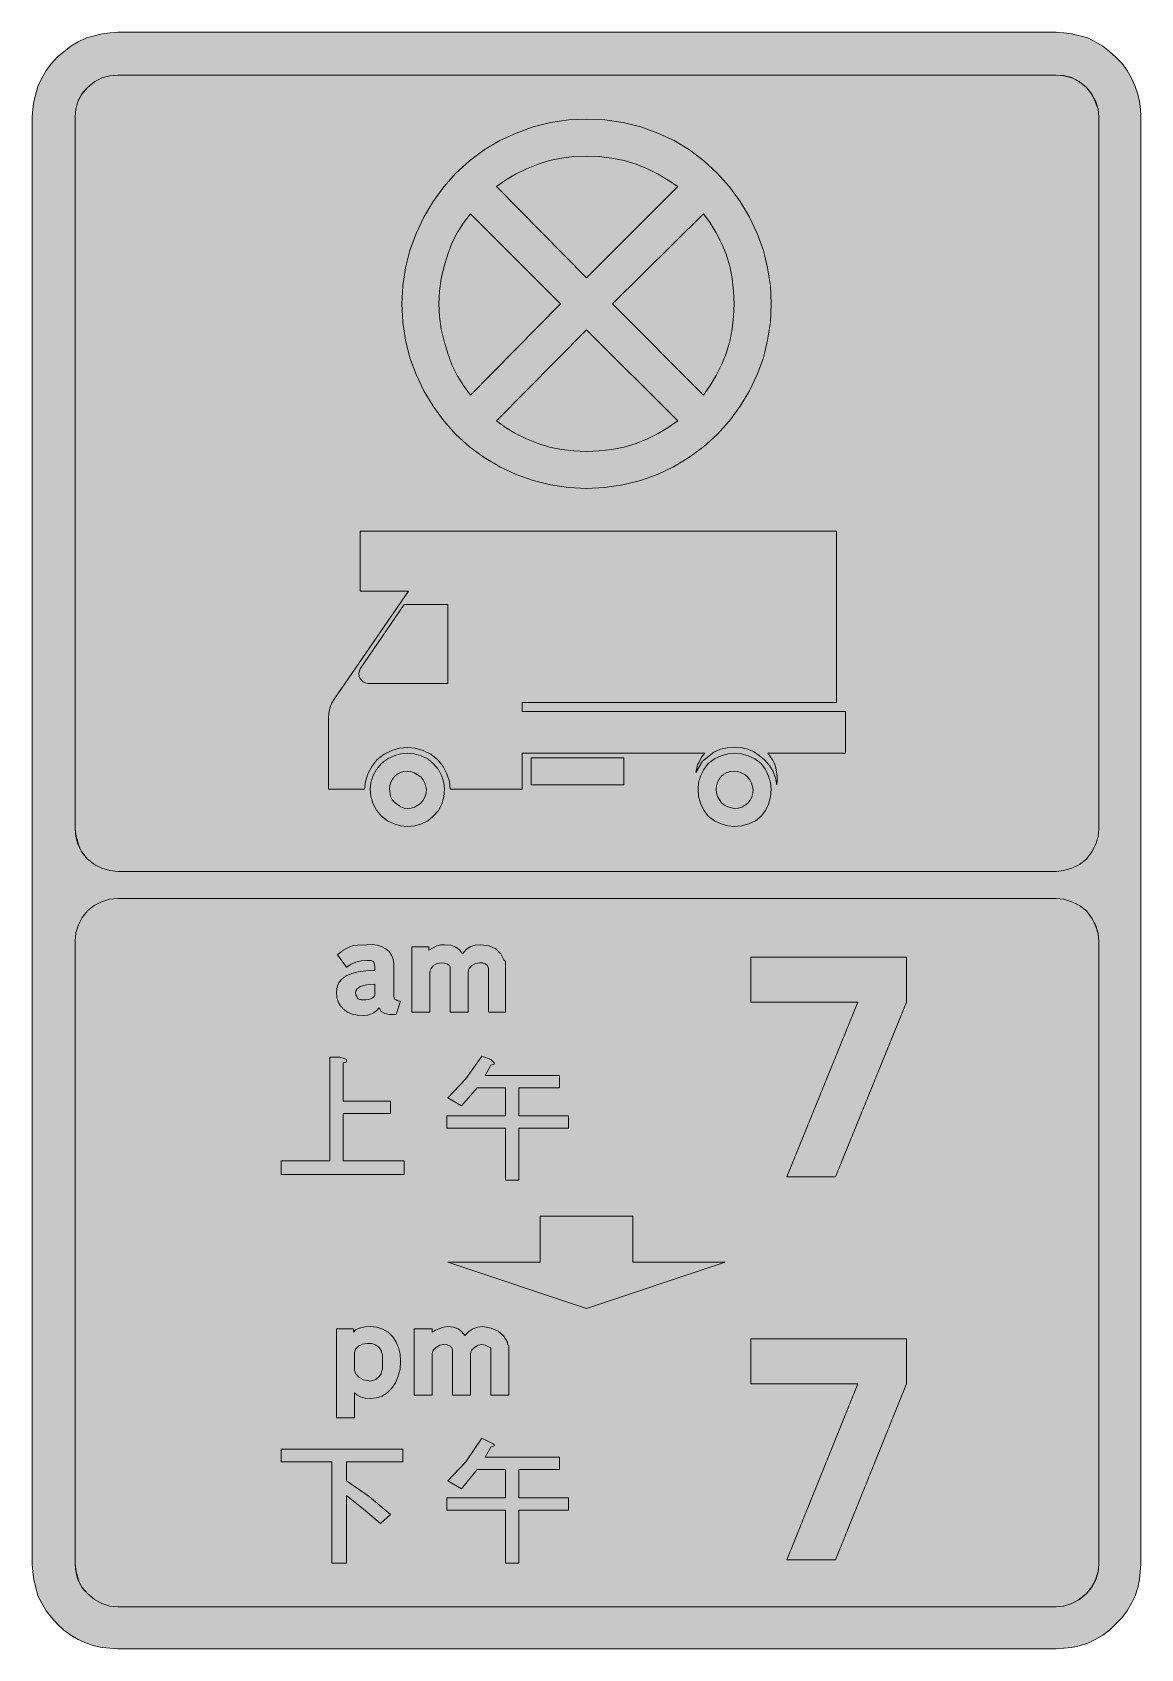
# Model space of a CAD drawing. Header units: metres. Extents: x 196 to 373, y 6 to 264.
import ezdxf

# ---------------------------------------------------------------- set-up
doc = ezdxf.new("R2010")
doc.units = ezdxf.units.M
for name, color, linetype, true_color in [('FILL_BLACK_000000', 7, 'Continuous', 0x000000), ('FILL_BLUE_0000FF', 7, 'Continuous', 0x0000ff), ('FILL_RED_FF0000', 7, 'Continuous', 0xff0000), ('FILL_WHITE_FFFFFF', 7, 'Continuous', 0xffffff), ('FILL_YELLOW_FFFF00', 7, 'Continuous', 0xffff00)]:
    doc.layers.add(name, color=color, linetype=linetype, true_color=true_color)

msp = doc.modelspace()

# ---------------------------------------------------------------- hatches: boundary and pattern name
at = {"layer": 'FILL_BLACK_000000', "true_color": 0x000000}
h = msp.add_hatch(color=7, dxfattribs=at)
h.dxf.hatch_style = 1
h.paths.add_polyline_path([(362.27, 263.63), (364.86, 262.98), (366.07, 262.38), (367.25, 261.65), (368.35, 260.83), (369.36, 259.92), (370.34, 258.91), (371.16, 257.78), (371.84, 256.55), (372.42, 255.24), (372.86, 254.02), (373.14, 252.81), (373.28, 251.59), (373.32, 250.38), (373.32, 19.08), (373.14, 16.63), (372.86, 15.36), (372.42, 14.04), (371.84, 12.83), (371.16, 11.65), (370.34, 10.55), (369.36, 9.54), (368.35, 8.56), (367.25, 7.74), (366.07, 7.06), (364.86, 6.48), (363.54, 6.04), (362.27, 5.76), (359.82, 5.58), (209.88, 5.58), (207.36, 5.76), (206.08, 6.04), (204.84, 6.48), (203.55, 7.06), (202.37, 7.74), (201.25, 8.56), (200.16, 9.54), (199.25, 10.55), (198.43, 11.65), (197.7, 12.83), (197.1, 14.04), (196.45, 16.63), (196.26, 17.86), (196.2, 19.08), (196.2, 250.38), (196.26, 251.59), (196.45, 252.81), (197.1, 255.24), (197.7, 256.55), (198.43, 257.78), (199.25, 258.91), (200.16, 259.92), (202.37, 261.65), (203.55, 262.38), (204.84, 262.98), (207.36, 263.63), (208.64, 263.82), (209.88, 263.88), (359.82, 263.88), (361.04, 263.82), (362.27, 263.63)])
h.paths.add_polyline_path([(206.13, 255.98), (205.02, 255.06), (204.1, 254.02), (203.49, 252.85), (203.15, 251.62), (203.04, 250.38), (203.04, 136.62), (203.15, 135.38), (203.49, 134.12), (204.1, 132.9), (205.02, 131.76), (206.13, 130.92), (207.32, 130.3), (208.56, 129.91), (209.88, 129.78), (359.82, 129.78), (361.06, 129.91), (362.32, 130.3), (363.54, 130.92), (364.68, 131.76), (365.52, 132.9), (366.14, 134.12), (366.53, 135.38), (366.66, 136.62), (366.66, 250.38), (366.53, 251.62), (366.14, 252.85), (365.52, 254.02), (364.68, 255.06), (363.54, 255.98), (362.32, 256.59), (361.06, 256.93), (359.82, 257.04), (209.88, 257.04), (208.56, 256.93), (207.32, 256.59), (206.13, 255.98)], flags=16)
h.paths.add_polyline_path([(207.25, 124.94), (206.06, 124.32), (205.02, 123.48), (204.18, 122.44), (203.56, 121.25), (203.17, 119.96), (203.04, 118.62), (203.04, 19.08), (203.15, 17.84), (203.49, 16.6), (204.1, 15.43), (205.02, 14.4), (206.13, 13.45), (207.32, 12.78), (208.56, 12.37), (209.88, 12.24), (359.82, 12.24), (361.06, 12.37), (362.32, 12.78), (363.54, 13.45), (364.68, 14.4), (365.52, 15.43), (366.14, 16.6), (366.53, 17.84), (366.66, 19.08), (366.66, 118.62), (366.53, 119.81), (366.12, 121.14), (365.47, 122.38), (364.68, 123.48), (363.54, 124.32), (362.32, 124.94), (361.06, 125.33), (359.82, 125.46), (209.88, 125.46), (208.54, 125.33), (207.25, 124.94)], flags=16)
h = msp.add_hatch(color=7, dxfattribs=at)
h.dxf.hatch_style = 1
h.paths.add_polyline_path([(262.85, 144.16), (262.46, 145.39), (261.84, 146.56), (261, 147.6), (259.86, 148.52), (258.64, 149.13), (257.38, 149.47), (256.14, 149.58), (254.9, 149.47), (253.64, 149.13), (252.42, 148.52), (251.28, 147.6), (250.44, 146.56), (249.82, 145.39), (249.43, 144.16), (249.3, 142.92), (243.54, 142.92), (243.54, 154.26), (243.58, 155.07), (243.72, 155.86), (244, 156.61), (244.44, 157.32), (256.32, 174.6), (248.58, 174.6), (248.58, 184.14), (324.72, 184.14), (324.72, 156.78), (274.5, 156.78), (274.5, 155.34), (326.16, 155.34), (326.16, 148.68), (313.74, 148.68), (314.51, 147.64), (314.8, 147.01), (315, 146.34), (315.22, 144.99), (315.25, 144.31), (315.18, 143.64), (314.97, 144.71), (314.59, 145.75), (314.02, 146.73), (313.2, 147.6), (312.36, 148.34), (311.45, 148.93), (310.47, 149.35), (309.42, 149.58), (308.34, 149.64), (307.26, 149.56), (306.18, 149.3), (305.1, 148.86), (303.3, 147.42), (302.76, 146.52), (302.22, 145.62), (302.4, 146.34), (302.51, 146.86), (302.76, 147.24), (303.14, 148.03), (303.66, 148.68), (274.5, 148.68), (274.5, 142.92), (262.98, 142.92), (262.85, 144.16)])
h.paths.add_polyline_path([(248.4, 161.46), (248.42, 160.94), (248.58, 160.56), (249.08, 160.06), (249.44, 159.9), (249.84, 159.84), (262.62, 159.84), (262.62, 172.44), (255.6, 172.44), (248.58, 162.18), (248.4, 161.46)], flags=16)
h = msp.add_hatch(color=7, dxfattribs=at)
h.dxf.hatch_style = 1
h.paths.add_polyline_path([(261.65, 140.56), (261.09, 139.5), (260.28, 138.6), (259.41, 137.89), (258.41, 137.38), (257.32, 137.08), (256.14, 136.98), (255.06, 137.08), (254, 137.38), (252.98, 137.89), (252, 138.6), (251.19, 139.6), (250.63, 140.69), (250.3, 141.81), (250.2, 142.92), (250.3, 143.92), (250.63, 144.99), (251.19, 146.06), (252, 147.06), (252.98, 147.77), (254, 148.27), (255.06, 148.58), (256.14, 148.68), (257.24, 148.58), (258.34, 148.27), (259.38, 147.77), (260.28, 147.06), (261.09, 146.06), (261.65, 144.99), (261.98, 143.92), (262.08, 142.92), (261.98, 141.71), (261.65, 140.56)])
h.paths.add_polyline_path([(258.67, 144.44), (258.3, 144.9), (257.22, 145.55), (256.68, 145.74), (256.14, 145.8), (255.55, 145.74), (255.01, 145.58), (254.52, 145.32), (254.09, 144.97), (253.74, 144.54), (253.48, 144.05), (253.32, 143.51), (253.26, 142.92), (253.44, 141.77), (253.72, 141.22), (254.16, 140.76), (255.08, 140.11), (255.6, 139.92), (256.14, 139.86), (256.74, 139.92), (257.3, 140.08), (257.82, 140.35), (258.28, 140.71), (258.66, 141.16), (258.95, 141.68), (259.13, 142.27), (259.2, 142.92), (258.95, 143.91), (258.67, 144.44)], flags=16)
h = msp.add_hatch(color=7, dxfattribs=at)
h.dxf.hatch_style = 1
h.paths.add_polyline_path([(290.7, 147.96), (290.7, 143.64), (275.94, 143.64), (275.94, 147.96), (290.7, 147.96)])
h = msp.add_hatch(color=7, dxfattribs=at)
h.dxf.hatch_style = 1
h.paths.add_polyline_path([(313.87, 140.56), (313.37, 139.5), (312.66, 138.6), (311.76, 137.89), (310.7, 137.38), (309.55, 137.08), (308.34, 136.98), (307.34, 137.08), (306.27, 137.38), (305.2, 137.89), (304.2, 138.6), (303.49, 139.6), (302.98, 140.69), (302.68, 141.81), (302.58, 142.92), (302.68, 143.92), (302.98, 144.99), (303.49, 146.06), (304.2, 147.06), (305.2, 147.77), (306.27, 148.27), (307.34, 148.58), (308.34, 148.68), (309.45, 148.58), (310.57, 148.27), (311.66, 147.77), (312.66, 147.06), (313.37, 146.06), (313.87, 144.99), (314.18, 143.92), (314.28, 142.92), (314.18, 141.71), (313.87, 140.56)])
h.paths.add_polyline_path([(310.87, 144.44), (310.5, 144.9), (310.04, 145.27), (309.49, 145.55), (308.91, 145.74), (308.34, 145.8), (307.75, 145.74), (307.21, 145.58), (306.72, 145.32), (306.29, 144.97), (305.94, 144.54), (305.68, 144.05), (305.52, 143.51), (305.46, 142.92), (305.52, 142.35), (305.71, 141.77), (305.99, 141.22), (306.36, 140.76), (306.82, 140.39), (307.35, 140.11), (308.34, 139.86), (308.99, 139.92), (309.58, 140.08), (310.1, 140.35), (310.54, 140.71), (310.91, 141.16), (311.17, 141.68), (311.34, 142.27), (311.4, 142.92), (311.15, 143.91), (310.87, 144.44)], flags=16)
h = msp.add_hatch(color=7, dxfattribs=at)
h.dxf.hatch_style = 1
h.paths.add_polyline_path([(250.9, 114.93), (250.74, 115.38), (250.27, 115.54), (249.66, 115.56), (248.75, 115.49), (247.9, 115.29), (247.13, 114.95), (246.42, 114.48), (244.98, 116.46), (245.9, 117.22), (246.96, 117.72), (247.53, 117.93), (248.17, 118.03), (249.66, 118.08), (250.56, 118.09), (251.37, 117.98), (252.09, 117.76), (252.7, 117.43), (253.2, 116.98), (253.58, 116.43), (253.85, 115.78), (253.98, 115.02), (253.98, 109.8), (254.09, 109.39), (254.34, 109.26), (254.63, 109.1), (255.06, 109.08), (254.34, 106.92), (253.3, 106.94), (252.54, 107.1), (251.95, 107.41), (251.64, 108), (251.22, 107.5), (250.58, 107.1), (249.84, 106.84), (249.12, 106.74), (248.16, 106.81), (247.31, 107), (246.57, 107.32), (245.95, 107.75), (245.45, 108.3), (245.1, 108.94), (244.87, 109.69), (244.8, 110.52), (244.9, 111.34), (245.2, 112.04), (245.69, 112.63), (246.37, 113.11), (247.24, 113.47), (248.29, 113.73), (249.52, 113.89), (250.92, 113.94), (250.92, 114.48), (250.9, 114.93)])
h.paths.add_polyline_path([(248.04, 109.8), (248.22, 109.44), (248.78, 109.28), (249.48, 109.26), (249.98, 109.32), (250.4, 109.48), (250.72, 109.72), (250.92, 109.98), (250.92, 111.78), (249.61, 111.67), (248.58, 111.42), (248.08, 110.95), (247.92, 110.69), (247.86, 110.34), (247.88, 110.07), (248.04, 109.8)], flags=16)
h = msp.add_hatch(color=7, dxfattribs=at)
h.dxf.hatch_style = 1
h.paths.add_polyline_path([(266.42, 114.75), (266.01, 114.29), (265.86, 113.76), (265.86, 107.28), (262.98, 107.28), (262.98, 114.48), (262.86, 114.74), (262.53, 114.98), (262.07, 115.14), (261.54, 115.2), (260.88, 115.08), (260.3, 114.75), (259.89, 114.29), (259.74, 113.76), (259.74, 107.28), (256.86, 107.28), (256.86, 117.72), (259.56, 117.72), (259.56, 117.18), (260.82, 117.9), (261.45, 118.06), (262.08, 118.08), (263.06, 117.98), (263.86, 117.7), (264.48, 117.24), (264.96, 116.64), (265.54, 117.32), (266.2, 117.77), (266.96, 118.01), (267.84, 118.08), (269.19, 117.91), (270.27, 117.43), (271.08, 116.64), (271.62, 115.56), (271.78, 115.47), (271.8, 115.38), (271.8, 115.2), (271.8, 115.09), (271.8, 115.02), (271.8, 107.28), (269.1, 107.28), (269.1, 114.3), (268.96, 114.73), (268.56, 115.02), (268.18, 115.18), (267.66, 115.2), (267, 115.08), (266.42, 114.75)])
h = msp.add_hatch(color=7, dxfattribs=at)
h.dxf.hatch_style = 1
h.paths.add_polyline_path([(328.14, 108.9), (311.04, 108.9), (311.04, 116.1), (335.88, 116.1), (335.88, 108.9), (324.54, 81), (316.8, 81), (328.14, 108.9)])
h = msp.add_hatch(color=7, dxfattribs=at)
h.dxf.hatch_style = 1
h.paths.add_polyline_path([(246.06, 99.9), (246.42, 99.72), (246.42, 99.36), (245.88, 99.18), (245.88, 93.06), (253.44, 93.06), (253.44, 91.08), (245.88, 91.08), (245.88, 83.52), (255.6, 83.52), (255.6, 81.36), (235.98, 81.36), (235.98, 83.52), (243.72, 83.52), (243.72, 100.08), (245.34, 100.08), (246.06, 99.9)])
h = msp.add_hatch(color=7, dxfattribs=at)
h.dxf.hatch_style = 1
h.paths.add_polyline_path([(265.5, 96.66), (268.02, 100.26), (269.46, 99.72), (269.82, 99.36), (270, 99.18), (270, 99), (269.46, 98.82), (268.56, 97.2), (280.44, 97.2), (280.44, 95.22), (273.96, 95.22), (273.96, 90.72), (281.88, 90.72), (281.88, 88.74), (273.96, 88.74), (273.96, 80.46), (271.8, 80.46), (271.8, 88.74), (262.44, 88.74), (262.44, 90.72), (271.8, 90.72), (271.8, 95.22), (267.3, 95.22), (264.78, 92.34), (262.62, 93.6), (265.5, 96.66)])
h = msp.add_hatch(color=7, dxfattribs=at)
h.dxf.hatch_style = 1
h.paths.add_polyline_path([(277.38, 67.32), (277.38, 74.7), (292.14, 74.7), (292.14, 67.32), (306.9, 67.32), (284.76, 59.94), (262.62, 67.32), (277.38, 67.32)])
h = msp.add_hatch(color=7, dxfattribs=at)
h.dxf.hatch_style = 1
h.paths.add_polyline_path([(254.68, 49.12), (254.22, 48.06), (253.62, 47.16), (252.91, 46.45), (252.11, 45.94), (251.22, 45.64), (250.2, 45.54), (249.4, 45.63), (248.67, 45.85), (248.07, 46.15), (247.68, 46.44), (247.68, 42.48), (244.8, 42.48), (244.8, 56.7), (247.5, 56.7), (247.5, 56.16), (247.85, 56.53), (248.51, 56.81), (249.35, 57), (250.2, 57.06), (251.24, 56.96), (252.2, 56.65), (253.06, 56.15), (253.8, 55.44), (254.3, 54.67), (254.7, 53.73), (254.96, 52.66), (255.06, 51.48), (254.96, 50.27), (254.68, 49.12)])
h.paths.add_polyline_path([(250.4, 48.37), (251.1, 48.6), (251.75, 49.16), (251.94, 49.49), (252, 49.86), (252.18, 50.22), (252.18, 52.56), (252, 52.92), (252, 53.1), (251.61, 53.7), (251.05, 54.13), (250.43, 54.37), (249.84, 54.36), (249.66, 54.36), (248.97, 54.24), (248.33, 53.91), (247.86, 53.45), (247.68, 52.92), (247.68, 50.04), (247.9, 49.5), (248.4, 48.96), (249.12, 48.55), (249.84, 48.42), (250.11, 48.35), (250.4, 48.37)], flags=16)
h = msp.add_hatch(color=7, dxfattribs=at)
h.dxf.hatch_style = 1
h.paths.add_polyline_path([(267.43, 54.06), (266.85, 53.73), (266.4, 53.27), (266.22, 52.74), (266.22, 46.08), (263.34, 46.08), (263.34, 53.28), (263.24, 53.65), (262.96, 53.93), (262.5, 54.12), (261.9, 54.18), (261.31, 54.06), (260.73, 53.73), (260.28, 53.27), (260.1, 52.74), (260.1, 46.08), (257.22, 46.08), (257.22, 56.7), (260.1, 56.7), (260.1, 56.16), (260.64, 56.5), (261.18, 56.7), (261.9, 56.95), (262.62, 57.06), (263.5, 56.96), (264.24, 56.68), (264.85, 56.22), (265.32, 55.62), (265.92, 56.22), (266.62, 56.68), (267.4, 56.96), (268.2, 57.06), (269.55, 56.82), (270.65, 56.34), (271.52, 55.59), (272.16, 54.54), (272.16, 54.18), (272.34, 54), (272.34, 53.64), (272.34, 46.08), (269.46, 46.08), (269.46, 53.28), (269.46, 53.64), (269.1, 53.82), (268.56, 54.07), (268.02, 54.18), (267.43, 54.06)])
h = msp.add_hatch(color=7, dxfattribs=at)
h.dxf.hatch_style = 1
h.paths.add_polyline_path([(328.14, 47.88), (311.04, 47.88), (311.04, 55.08), (335.88, 55.08), (335.88, 47.88), (324.54, 19.8), (316.8, 19.8), (328.14, 47.88)])
h = msp.add_hatch(color=7, dxfattribs=at)
h.dxf.hatch_style = 1
h.paths.add_polyline_path([(265.5, 35.46), (268.02, 39.24), (269.82, 38.34), (270, 38.16), (270, 37.98), (269.46, 37.8), (268.56, 36.18), (280.44, 36.18), (280.44, 34.2), (273.96, 34.2), (273.96, 29.7), (281.88, 29.7), (281.88, 27.72), (273.96, 27.72), (273.96, 19.26), (271.8, 19.26), (271.8, 27.72), (262.44, 27.72), (262.44, 29.7), (271.8, 29.7), (271.8, 34.2), (267.3, 34.2), (264.78, 31.14), (262.62, 32.4), (265.5, 35.46)])
h = msp.add_hatch(color=7, dxfattribs=at)
h.dxf.hatch_style = 1
h.paths.add_polyline_path([(255.42, 37.44), (255.42, 35.46), (246.42, 35.46), (246.42, 32.4), (250.02, 29.88), (253.44, 27), (251.82, 25.56), (249.12, 27.9), (246.42, 30.06), (246.42, 19.26), (244.08, 19.26), (244.08, 35.46), (235.98, 35.46), (235.98, 37.44), (255.42, 37.44)])
at = {"layer": 'FILL_BLUE_0000FF', "true_color": 0x0000ff}
h = msp.add_hatch(color=7, dxfattribs=at)
h.dxf.hatch_style = 1
h.paths.add_polyline_path([(271.81, 240.26), (273.42, 241.22), (275.17, 242.08), (277.02, 242.82), (278.84, 243.4), (280.75, 243.79), (282.74, 244.01), (284.76, 244.08), (286.78, 244.01), (288.79, 243.79), (290.76, 243.4), (292.68, 242.82), (294.51, 242.08), (296.21, 241.22), (297.82, 240.26), (299.34, 239.22), (284.76, 224.64), (270.36, 239.22), (271.81, 240.26)])
h = msp.add_hatch(color=7, dxfattribs=at)
h.dxf.hatch_style = 1
h.paths.add_polyline_path([(265.08, 207.44), (264.08, 209.05), (263.26, 210.75), (262.62, 212.58), (262.02, 214.5), (261.56, 216.47), (261.28, 218.48), (261.18, 220.5), (261.28, 222.52), (261.56, 224.53), (262.02, 226.5), (262.62, 228.42), (263.26, 230.17), (264.08, 231.86), (265.08, 233.46), (266.22, 234.9), (280.62, 220.5), (266.22, 205.92), (265.08, 207.44)])
h = msp.add_hatch(color=7, dxfattribs=at)
h.dxf.hatch_style = 1
h.paths.add_polyline_path([(288.9, 220.5), (303.48, 234.9), (304.52, 233.46), (305.48, 231.86), (306.34, 230.17), (307.08, 228.42), (307.66, 226.5), (308.05, 224.53), (308.27, 222.52), (308.34, 220.5), (308.27, 218.48), (308.05, 216.47), (307.66, 214.5), (307.08, 212.58), (306.34, 210.75), (305.48, 209.05), (304.52, 207.44), (303.48, 205.92), (288.9, 220.5)])
h = msp.add_hatch(color=7, dxfattribs=at)
h.dxf.hatch_style = 1
h.paths.add_polyline_path([(284.76, 216.36), (299.34, 201.78), (297.82, 200.74), (296.21, 199.78), (294.51, 198.92), (292.68, 198.18), (290.76, 197.6), (288.79, 197.21), (286.78, 196.99), (284.76, 196.92), (282.74, 196.99), (280.75, 197.21), (278.84, 197.6), (277.02, 198.18), (275.17, 198.92), (273.42, 199.78), (271.81, 200.74), (270.36, 201.78), (284.76, 216.36)])
at = {"layer": 'FILL_RED_FF0000', "true_color": 0xff0000}
h = msp.add_hatch(color=7, dxfattribs=at)
h.dxf.hatch_style = 1
h.paths.add_polyline_path([(314.14, 217.56), (313.71, 214.68), (313.02, 211.88), (312.05, 209.18), (310.83, 206.59), (309.34, 204.12), (307.61, 201.79), (305.64, 199.62), (303.47, 197.65), (301.14, 195.92), (298.67, 194.43), (296.08, 193.21), (293.38, 192.24), (290.58, 191.55), (287.7, 191.12), (284.76, 190.98), (281.87, 191.12), (279.02, 191.55), (276.22, 192.24), (273.51, 193.21), (270.9, 194.43), (268.41, 195.92), (266.06, 197.65), (263.88, 199.62), (261.96, 201.79), (260.25, 204.12), (258.77, 206.59), (257.53, 209.18), (256.55, 211.88), (255.83, 214.68), (255.39, 217.56), (255.24, 220.5), (255.39, 223.39), (255.83, 226.24), (256.55, 229.04), (257.53, 231.75), (258.77, 234.36), (260.25, 236.85), (261.96, 239.2), (263.88, 241.38), (266.06, 243.35), (268.41, 245.08), (270.9, 246.57), (273.51, 247.79), (276.22, 248.76), (279.02, 249.45), (281.87, 249.88), (284.76, 250.02), (287.71, 249.88), (290.6, 249.45), (293.42, 248.76), (296.14, 247.79), (298.75, 246.57), (301.21, 245.08), (303.52, 243.35), (305.64, 241.38), (307.61, 239.2), (309.34, 236.85), (310.83, 234.36), (312.05, 231.75), (313.02, 229.04), (313.71, 226.24), (314.14, 223.39), (314.28, 220.5), (314.14, 217.56)])
at = {"layer": 'FILL_WHITE_FFFFFF', "true_color": 0xffffff}
h = msp.add_hatch(color=7, dxfattribs=at)
h.dxf.hatch_style = 1
h.paths.add_polyline_path([(359.82, 125.46), (361.06, 125.33), (362.32, 124.94), (363.54, 124.32), (364.68, 123.48), (365.52, 122.34), (366.14, 121.12), (366.53, 119.86), (366.66, 118.62), (366.66, 19.08), (366.53, 17.89), (366.12, 16.56), (365.47, 15.41), (364.68, 14.4), (363.51, 13.46), (362.34, 12.78), (361.01, 12.38), (359.82, 12.24), (209.88, 12.24), (208.56, 12.38), (207.32, 12.78), (206.13, 13.46), (205.02, 14.4), (204.52, 14.86), (204.1, 15.41), (203.78, 15.99), (203.58, 16.56), (203.18, 17.89), (203.04, 19.08), (203.04, 118.62), (203.17, 119.96), (203.56, 121.25), (204.18, 122.44), (205.02, 123.48), (206.06, 124.32), (207.25, 124.94), (208.54, 125.33), (209.88, 125.46), (359.82, 125.46)])
at = {"layer": 'FILL_YELLOW_FFFF00', "true_color": 0xffff00}
h = msp.add_hatch(color=7, dxfattribs=at)
h.dxf.hatch_style = 1
h.paths.add_polyline_path([(359.82, 257.04), (361.01, 257), (362.34, 256.68), (363.51, 256.01), (364.68, 255.06), (365.47, 254.03), (366.12, 252.72), (366.53, 251.55), (366.66, 250.38), (366.66, 136.62), (366.53, 135.38), (366.14, 134.12), (365.52, 132.9), (364.68, 131.76), (363.54, 130.92), (362.32, 130.3), (361.06, 129.91), (359.82, 129.78), (209.88, 129.78), (208.56, 129.91), (207.32, 130.3), (206.13, 130.92), (205.02, 131.76), (204.1, 132.86), (203.78, 133.46), (203.58, 134.1), (203.18, 135.43), (203.04, 136.62), (203.04, 250.38), (203.15, 251.62), (203.49, 252.86), (204.1, 254.03), (205.02, 255.06), (206.13, 255.98), (207.32, 256.59), (208.56, 256.93), (209.88, 257.04), (359.82, 257.04)])

# ---------------------------------------------------------------- linework, layer by layer
at = {"layer": 'FILL_BLACK_000000', "lineweight": 0, "true_color": 0x000000}
for points in [[(362.27, 263.63), (364.86, 262.98), (366.07, 262.38), (367.25, 261.65), (368.35, 260.83), (369.36, 259.92), (370.34, 258.91), (371.16, 257.78), (371.84, 256.55), (372.42, 255.24), (372.86, 254.02), (373.14, 252.81), (373.28, 251.59), (373.32, 250.38), (373.32, 19.08), (373.14, 16.63), (372.86, 15.36), (372.42, 14.04), (371.84, 12.83), (371.16, 11.65), (370.34, 10.55), (369.36, 9.54), (368.35, 8.56), (367.25, 7.74), (366.07, 7.06), (364.86, 6.48), (363.54, 6.04), (362.27, 5.76), (359.82, 5.58), (209.88, 5.58), (207.36, 5.76), (206.08, 6.04), (204.84, 6.48), (203.55, 7.06), (202.37, 7.74), (201.25, 8.56), (200.16, 9.54), (199.25, 10.55), (198.43, 11.65), (197.7, 12.83), (197.1, 14.04), (196.45, 16.63), (196.26, 17.86), (196.2, 19.08), (196.2, 250.38), (196.26, 251.59), (196.45, 252.81), (197.1, 255.24), (197.7, 256.55), (198.43, 257.78), (199.25, 258.91), (200.16, 259.92), (202.37, 261.65), (203.55, 262.38), (204.84, 262.98), (207.36, 263.63), (208.64, 263.82), (209.88, 263.88), (359.82, 263.88), (361.04, 263.82)], [(206.13, 255.98), (205.02, 255.06), (204.1, 254.02), (203.49, 252.85), (203.15, 251.62), (203.04, 250.38), (203.04, 136.62), (203.15, 135.38), (203.49, 134.12), (204.1, 132.9), (205.02, 131.76), (206.13, 130.92), (207.32, 130.3), (208.56, 129.91), (209.88, 129.78), (359.82, 129.78), (361.06, 129.91), (362.32, 130.3), (363.54, 130.92), (364.68, 131.76), (365.52, 132.9), (366.14, 134.12), (366.53, 135.38), (366.66, 136.62), (366.66, 250.38), (366.53, 251.62), (366.14, 252.85), (365.52, 254.02), (364.68, 255.06), (363.54, 255.98), (362.32, 256.59), (361.06, 256.93), (359.82, 257.04), (209.88, 257.04), (208.56, 256.93), (207.32, 256.59)], [(262.85, 144.16), (262.46, 145.39), (261.84, 146.56), (261, 147.6), (259.86, 148.52), (258.64, 149.13), (257.38, 149.47), (256.14, 149.58), (254.9, 149.47), (253.64, 149.13), (252.42, 148.52), (251.28, 147.6), (250.44, 146.56), (249.82, 145.39), (249.43, 144.16), (249.3, 142.92), (243.54, 142.92), (243.54, 154.26), (243.58, 155.07), (243.72, 155.86), (244, 156.61), (244.44, 157.32), (256.32, 174.6), (248.58, 174.6), (248.58, 184.14), (324.72, 184.14), (324.72, 156.78), (274.5, 156.78), (274.5, 155.34), (326.16, 155.34), (326.16, 148.68), (313.74, 148.68), (314.51, 147.64), (314.8, 147.01), (315, 146.34), (315.22, 144.99), (315.25, 144.31), (315.18, 143.64), (314.97, 144.71), (314.59, 145.75), (314.02, 146.73), (313.2, 147.6), (312.36, 148.34), (311.45, 148.93), (310.47, 149.35), (309.42, 149.58), (308.34, 149.64), (307.26, 149.56), (306.18, 149.3), (305.1, 148.86), (303.3, 147.42), (302.76, 146.52), (302.22, 145.62), (302.4, 146.34), (302.51, 146.86), (302.76, 147.24), (303.14, 148.03), (303.66, 148.68), (274.5, 148.68), (274.5, 142.92), (262.98, 142.92)], [(248.4, 161.46), (248.42, 160.94), (248.58, 160.56), (249.08, 160.06), (249.44, 159.9), (249.84, 159.84), (262.62, 159.84), (262.62, 172.44), (255.6, 172.44), (248.58, 162.18)], [(261.65, 140.56), (261.09, 139.5), (260.28, 138.6), (259.41, 137.89), (258.41, 137.38), (257.32, 137.08), (256.14, 136.98), (255.06, 137.08), (254, 137.38), (252.98, 137.89), (252, 138.6), (251.19, 139.6), (250.63, 140.69), (250.3, 141.81), (250.2, 142.92), (250.3, 143.92), (250.63, 144.99), (251.19, 146.06), (252, 147.06), (252.98, 147.77), (254, 148.27), (255.06, 148.58), (256.14, 148.68), (257.24, 148.58), (258.34, 148.27), (259.38, 147.77), (260.28, 147.06), (261.09, 146.06), (261.65, 144.99), (261.98, 143.92), (262.08, 142.92), (261.98, 141.71)], [(290.7, 147.96), (290.7, 143.64), (275.94, 143.64), (275.94, 147.96)], [(313.87, 140.56), (313.37, 139.5), (312.66, 138.6), (311.76, 137.89), (310.7, 137.38), (309.55, 137.08), (308.34, 136.98), (307.34, 137.08), (306.27, 137.38), (305.2, 137.89), (304.2, 138.6), (303.49, 139.6), (302.98, 140.69), (302.68, 141.81), (302.58, 142.92), (302.68, 143.92), (302.98, 144.99), (303.49, 146.06), (304.2, 147.06), (305.2, 147.77), (306.27, 148.27), (307.34, 148.58), (308.34, 148.68), (309.45, 148.58), (310.57, 148.27), (311.66, 147.77), (312.66, 147.06), (313.37, 146.06), (313.87, 144.99), (314.18, 143.92), (314.28, 142.92), (314.18, 141.71)], [(258.67, 144.44), (258.3, 144.9), (257.22, 145.55), (256.68, 145.74), (256.14, 145.8), (255.55, 145.74), (255.01, 145.58), (254.52, 145.32), (254.09, 144.97), (253.74, 144.54), (253.48, 144.05), (253.32, 143.51), (253.26, 142.92), (253.44, 141.77), (253.72, 141.22), (254.16, 140.76), (255.08, 140.11), (255.6, 139.92), (256.14, 139.86), (256.74, 139.92), (257.3, 140.08), (257.82, 140.35), (258.28, 140.71), (258.66, 141.16), (258.95, 141.68), (259.13, 142.27), (259.2, 142.92), (258.95, 143.91)], [(310.87, 144.44), (310.5, 144.9), (310.04, 145.27), (309.49, 145.55), (308.91, 145.74), (308.34, 145.8), (307.75, 145.74), (307.21, 145.58), (306.72, 145.32), (306.29, 144.97), (305.94, 144.54), (305.68, 144.05), (305.52, 143.51), (305.46, 142.92), (305.52, 142.35), (305.71, 141.77), (305.99, 141.22), (306.36, 140.76), (306.82, 140.39), (307.35, 140.11), (308.34, 139.86), (308.99, 139.92), (309.58, 140.08), (310.1, 140.35), (310.54, 140.71), (310.91, 141.16), (311.17, 141.68), (311.34, 142.27), (311.4, 142.92), (311.15, 143.91)], [(207.25, 124.94), (206.06, 124.32), (205.02, 123.48), (204.18, 122.44), (203.56, 121.25), (203.17, 119.96), (203.04, 118.62), (203.04, 19.08), (203.15, 17.84), (203.49, 16.6), (204.1, 15.43), (205.02, 14.4), (206.13, 13.45), (207.32, 12.78), (208.56, 12.37), (209.88, 12.24), (359.82, 12.24), (361.06, 12.37), (362.32, 12.78), (363.54, 13.45), (364.68, 14.4), (365.52, 15.43), (366.14, 16.6), (366.53, 17.84), (366.66, 19.08), (366.66, 118.62), (366.53, 119.81), (366.12, 121.14), (365.47, 122.38), (364.68, 123.48), (363.54, 124.32), (362.32, 124.94), (361.06, 125.33), (359.82, 125.46), (209.88, 125.46), (208.54, 125.33)], [(250.9, 114.93), (250.74, 115.38), (250.27, 115.54), (249.66, 115.56), (248.75, 115.49), (247.9, 115.29), (247.13, 114.95), (246.42, 114.48), (244.98, 116.46), (245.9, 117.22), (246.96, 117.72), (247.53, 117.93), (248.17, 118.03), (249.66, 118.08), (250.56, 118.09), (251.37, 117.98), (252.09, 117.76), (252.7, 117.43), (253.2, 116.98), (253.58, 116.43), (253.85, 115.78), (253.98, 115.02), (253.98, 109.8), (254.09, 109.39), (254.34, 109.26), (254.63, 109.1), (255.06, 109.08), (254.34, 106.92), (253.3, 106.94), (252.54, 107.1), (251.95, 107.41), (251.64, 108), (251.22, 107.5), (250.58, 107.1), (249.84, 106.84), (249.12, 106.74), (248.16, 106.81), (247.31, 107), (246.57, 107.32), (245.95, 107.75), (245.45, 108.3), (245.1, 108.94), (244.87, 109.69), (244.8, 110.52), (244.9, 111.34), (245.2, 112.04), (245.69, 112.63), (246.37, 113.11), (247.24, 113.47), (248.29, 113.73), (249.52, 113.89), (250.92, 113.94), (250.92, 114.48)], [(266.42, 114.75), (266.01, 114.29), (265.86, 113.76), (265.86, 107.28), (262.98, 107.28), (262.98, 114.48), (262.86, 114.74), (262.53, 114.98), (262.07, 115.14), (261.54, 115.2), (260.88, 115.08), (260.3, 114.75), (259.89, 114.29), (259.74, 113.76), (259.74, 107.28), (256.86, 107.28), (256.86, 117.72), (259.56, 117.72), (259.56, 117.18), (260.82, 117.9), (261.45, 118.06), (262.08, 118.08), (263.06, 117.98), (263.86, 117.7), (264.48, 117.24), (264.96, 116.64), (265.54, 117.32), (266.2, 117.77), (266.96, 118.01), (267.84, 118.08), (269.19, 117.91), (270.27, 117.43), (271.08, 116.64), (271.62, 115.56), (271.78, 115.47), (271.8, 115.38), (271.8, 115.2), (271.8, 115.09), (271.8, 115.02), (271.8, 107.28), (269.1, 107.28), (269.1, 114.3), (268.96, 114.73), (268.56, 115.02), (268.18, 115.18), (267.66, 115.2), (267, 115.08)], [(328.14, 108.9), (311.04, 108.9), (311.04, 116.1), (335.88, 116.1), (335.88, 108.9), (324.54, 81), (316.8, 81)], [(248.04, 109.8), (248.22, 109.44), (248.78, 109.28), (249.48, 109.26), (249.98, 109.32), (250.4, 109.48), (250.72, 109.72), (250.92, 109.98), (250.92, 111.78), (249.61, 111.67), (248.58, 111.42), (248.08, 110.95), (247.92, 110.69), (247.86, 110.34), (247.88, 110.07)], [(246.06, 99.9), (246.42, 99.72), (246.42, 99.36), (245.88, 99.18), (245.88, 93.06), (253.44, 93.06), (253.44, 91.08), (245.88, 91.08), (245.88, 83.52), (255.6, 83.52), (255.6, 81.36), (235.98, 81.36), (235.98, 83.52), (243.72, 83.52), (243.72, 100.08), (245.34, 100.08)], [(265.5, 96.66), (268.02, 100.26), (269.46, 99.72), (269.82, 99.36), (270, 99.18), (270, 99), (269.46, 98.82), (268.56, 97.2), (280.44, 97.2), (280.44, 95.22), (273.96, 95.22), (273.96, 90.72), (281.88, 90.72), (281.88, 88.74), (273.96, 88.74), (273.96, 80.46), (271.8, 80.46), (271.8, 88.74), (262.44, 88.74), (262.44, 90.72), (271.8, 90.72), (271.8, 95.22), (267.3, 95.22), (264.78, 92.34), (262.62, 93.6)], [(277.38, 67.32), (277.38, 74.7), (292.14, 74.7), (292.14, 67.32), (306.9, 67.32), (284.76, 59.94), (262.62, 67.32)], [(254.68, 49.12), (254.22, 48.06), (253.62, 47.16), (252.91, 46.45), (252.11, 45.94), (251.22, 45.64), (250.2, 45.54), (249.4, 45.63), (248.67, 45.85), (248.07, 46.15), (247.68, 46.44), (247.68, 42.48), (244.8, 42.48), (244.8, 56.7), (247.5, 56.7), (247.5, 56.16), (247.85, 56.53), (248.51, 56.81), (249.35, 57), (250.2, 57.06), (251.24, 56.96), (252.2, 56.65), (253.06, 56.15), (253.8, 55.44), (254.3, 54.67), (254.7, 53.73), (254.96, 52.66), (255.06, 51.48), (254.96, 50.27)], [(267.43, 54.06), (266.85, 53.73), (266.4, 53.27), (266.22, 52.74), (266.22, 46.08), (263.34, 46.08), (263.34, 53.28), (263.24, 53.65), (262.96, 53.93), (262.5, 54.12), (261.9, 54.18), (261.31, 54.06), (260.73, 53.73), (260.28, 53.27), (260.1, 52.74), (260.1, 46.08), (257.22, 46.08), (257.22, 56.7), (260.1, 56.7), (260.1, 56.16), (260.64, 56.5), (261.18, 56.7), (261.9, 56.95), (262.62, 57.06), (263.5, 56.96), (264.24, 56.68), (264.85, 56.22), (265.32, 55.62), (265.92, 56.22), (266.62, 56.68), (267.4, 56.96), (268.2, 57.06), (269.55, 56.82), (270.65, 56.34), (271.52, 55.59), (272.16, 54.54), (272.16, 54.18), (272.34, 54), (272.34, 53.64), (272.34, 46.08), (269.46, 46.08), (269.46, 53.28), (269.46, 53.64), (269.1, 53.82), (268.56, 54.07), (268.02, 54.18)], [(250.4, 48.37), (251.1, 48.6), (251.75, 49.16), (251.94, 49.49), (252, 49.86), (252.18, 50.22), (252.18, 52.56), (252, 52.92), (252, 53.1), (251.61, 53.7), (251.05, 54.13), (250.43, 54.37), (249.84, 54.36), (249.66, 54.36), (248.97, 54.24), (248.33, 53.91), (247.86, 53.45), (247.68, 52.92), (247.68, 50.04), (247.9, 49.5), (248.4, 48.96), (249.12, 48.55), (249.84, 48.42), (250.11, 48.35)], [(328.14, 47.88), (311.04, 47.88), (311.04, 55.08), (335.88, 55.08), (335.88, 47.88), (324.54, 19.8), (316.8, 19.8)], [(265.5, 35.46), (268.02, 39.24), (269.82, 38.34), (270, 38.16), (270, 37.98), (269.46, 37.8), (268.56, 36.18), (280.44, 36.18), (280.44, 34.2), (273.96, 34.2), (273.96, 29.7), (281.88, 29.7), (281.88, 27.72), (273.96, 27.72), (273.96, 19.26), (271.8, 19.26), (271.8, 27.72), (262.44, 27.72), (262.44, 29.7), (271.8, 29.7), (271.8, 34.2), (267.3, 34.2), (264.78, 31.14), (262.62, 32.4)], [(255.42, 37.44), (255.42, 35.46), (246.42, 35.46), (246.42, 32.4), (250.02, 29.88), (253.44, 27), (251.82, 25.56), (249.12, 27.9), (246.42, 30.06), (246.42, 19.26), (244.08, 19.26), (244.08, 35.46), (235.98, 35.46), (235.98, 37.44)]]:
    msp.add_lwpolyline(points, close=True, dxfattribs=at)
at = {"layer": 'FILL_BLUE_0000FF', "lineweight": 0, "true_color": 0x0000ff}
for points in [[(271.81, 240.26), (273.42, 241.22), (275.17, 242.08), (277.02, 242.82), (278.84, 243.4), (280.75, 243.79), (282.74, 244.01), (284.76, 244.08), (286.78, 244.01), (288.79, 243.79), (290.76, 243.4), (292.68, 242.82), (294.51, 242.08), (296.21, 241.22), (297.82, 240.26), (299.34, 239.22), (284.76, 224.64), (270.36, 239.22)], [(265.08, 207.44), (264.08, 209.05), (263.26, 210.75), (262.62, 212.58), (262.02, 214.5), (261.56, 216.47), (261.28, 218.48), (261.18, 220.5), (261.28, 222.52), (261.56, 224.53), (262.02, 226.5), (262.62, 228.42), (263.26, 230.17), (264.08, 231.86), (265.08, 233.46), (266.22, 234.9), (280.62, 220.5), (266.22, 205.92)], [(288.9, 220.5), (303.48, 234.9), (304.52, 233.46), (305.48, 231.86), (306.34, 230.17), (307.08, 228.42), (307.66, 226.5), (308.05, 224.53), (308.27, 222.52), (308.34, 220.5), (308.27, 218.48), (308.05, 216.47), (307.66, 214.5), (307.08, 212.58), (306.34, 210.75), (305.48, 209.05), (304.52, 207.44), (303.48, 205.92)], [(284.76, 216.36), (299.34, 201.78), (297.82, 200.74), (296.21, 199.78), (294.51, 198.92), (292.68, 198.18), (290.76, 197.6), (288.79, 197.21), (286.78, 196.99), (284.76, 196.92), (282.74, 196.99), (280.75, 197.21), (278.84, 197.6), (277.02, 198.18), (275.17, 198.92), (273.42, 199.78), (271.81, 200.74), (270.36, 201.78)]]:
    msp.add_lwpolyline(points, close=True, dxfattribs=at)
at = {"layer": 'FILL_RED_FF0000', "lineweight": 0, "true_color": 0xff0000}
msp.add_lwpolyline([(314.14, 217.56), (313.71, 214.68), (313.02, 211.88), (312.05, 209.18), (310.83, 206.59), (309.34, 204.12), (307.61, 201.79), (305.64, 199.62), (303.47, 197.65), (301.14, 195.92), (298.67, 194.43), (296.08, 193.21), (293.38, 192.24), (290.58, 191.55), (287.7, 191.12), (284.76, 190.98), (281.87, 191.12), (279.02, 191.55), (276.22, 192.24), (273.51, 193.21), (270.9, 194.43), (268.41, 195.92), (266.06, 197.65), (263.88, 199.62), (261.96, 201.79), (260.25, 204.12), (258.77, 206.59), (257.53, 209.18), (256.55, 211.88), (255.83, 214.68), (255.39, 217.56), (255.24, 220.5), (255.39, 223.39), (255.83, 226.24), (256.55, 229.04), (257.53, 231.75), (258.77, 234.36), (260.25, 236.85), (261.96, 239.2), (263.88, 241.38), (266.06, 243.35), (268.41, 245.08), (270.9, 246.57), (273.51, 247.79), (276.22, 248.76), (279.02, 249.45), (281.87, 249.88), (284.76, 250.02), (287.71, 249.88), (290.6, 249.45), (293.42, 248.76), (296.14, 247.79), (298.75, 246.57), (301.21, 245.08), (303.52, 243.35), (305.64, 241.38), (307.61, 239.2), (309.34, 236.85), (310.83, 234.36), (312.05, 231.75), (313.02, 229.04), (313.71, 226.24), (314.14, 223.39), (314.28, 220.5)], close=True, dxfattribs=at)
at = {"layer": 'FILL_WHITE_FFFFFF', "lineweight": 0, "true_color": 0xffffff}
msp.add_lwpolyline([(359.82, 125.46), (361.06, 125.33), (362.32, 124.94), (363.54, 124.32), (364.68, 123.48), (365.52, 122.34), (366.14, 121.12), (366.53, 119.86), (366.66, 118.62), (366.66, 19.08), (366.53, 17.89), (366.12, 16.56), (365.47, 15.41), (364.68, 14.4), (363.51, 13.46), (362.34, 12.78), (361.01, 12.38), (359.82, 12.24), (209.88, 12.24), (208.56, 12.38), (207.32, 12.78), (206.13, 13.46), (205.02, 14.4), (204.52, 14.86), (204.1, 15.41), (203.78, 15.99), (203.58, 16.56), (203.18, 17.89), (203.04, 19.08), (203.04, 118.62), (203.17, 119.96), (203.56, 121.25), (204.18, 122.44), (205.02, 123.48), (206.06, 124.32), (207.25, 124.94), (208.54, 125.33), (209.88, 125.46)], close=True, dxfattribs=at)
at = {"layer": 'FILL_YELLOW_FFFF00', "lineweight": 0, "true_color": 0xffff00}
msp.add_lwpolyline([(359.82, 257.04), (361.01, 257), (362.34, 256.68), (363.51, 256.01), (364.68, 255.06), (365.47, 254.03), (366.12, 252.72), (366.53, 251.55), (366.66, 250.38), (366.66, 136.62), (366.53, 135.38), (366.14, 134.12), (365.52, 132.9), (364.68, 131.76), (363.54, 130.92), (362.32, 130.3), (361.06, 129.91), (359.82, 129.78), (209.88, 129.78), (208.56, 129.91), (207.32, 130.3), (206.13, 130.92), (205.02, 131.76), (204.1, 132.86), (203.78, 133.46), (203.58, 134.1), (203.18, 135.43), (203.04, 136.62), (203.04, 250.38), (203.15, 251.62), (203.49, 252.86), (204.1, 254.03), (205.02, 255.06), (206.13, 255.98), (207.32, 256.59), (208.56, 256.93), (209.88, 257.04)], close=True, dxfattribs=at)

doc.saveas('drawing.dxf')
